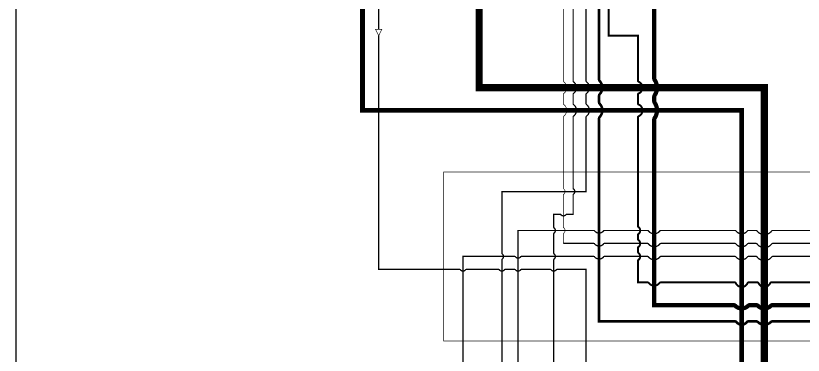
# Model space of a CAD drawing. Header units: millimetres. Extents: x 0 to 2500, y 0 to 1760.
# Drawn here: x 0 to 243, y 603.6 to 708.1 of the extents above; entities that cross this region are included whole.
import ezdxf

# ---------------------------------------------------------------- set-up
doc = ezdxf.new("R2010")
doc.units = ezdxf.units.MM
doc.linetypes.add('ACAD_ISO04W100', pattern=[30, 24, -3, 0, -3])
for name, color, linetype in [('Трубы 108', 7, 'Continuous'), ('Трубы 159', 7, 'Continuous'), ('Трубы 219', 7, 'Continuous'), ('Трубы 32', 7, 'Continuous'), ('Трубы 325', 7, 'Continuous'), ('Трубы 57', 7, 'Continuous'), ('Трубы 89', 7, 'Continuous'), ('Штрих пункт.', 7, 'ACAD_ISO04W100')]:
    doc.layers.add(name, color=color, linetype=linetype)

msp = doc.modelspace()

# ---------------------------------------------------------------- linework, layer by layer
msp.add_lwpolyline([(0, 0), (2500, 0), (2500, 1760), (0, 1760)], close=True)
at = {"layer": 'Трубы 108'}
msp.add_lwpolyline([(325, 614, 0.8, 0.8, 0), (233.5, 614, 0.8, 0.8, 0.192582), (233, 613.8, 0.8, 0.8, -0.192582), (231, 613, 0.8, 0.8, -0.192582), (229, 613.8, 0.8, 0.8, 0.192582), (228.5, 614, 0.8, 0.8, 0), (226, 614, 0.8, 0.8, 0.236068), (225.6, 613.8, 0.8, 0.8, -0.236068), (224, 613, 0.8, 0.8, -0.236068), (222.4, 613.8, 0.8, 0.8, 0.236068), (222, 614, 0.8, 0.8, 0), (180, 614, 0.8, 0.8, 0), (180, 676.5, 0.8, 0.8, -0.192582), (180.2, 677, 0.8, 0.8, 0.192582), (181, 679, 0.8, 0.8, 0.192582), (180.2, 681, 0.8, 0.8, -0.192582), (180, 681.5, 0.8, 0.8, 0), (180, 683.5, 0.8, 0.8, -0.192582), (180.2, 684, 0.8, 0.8, 0.192582), (181, 686, 0.8, 0.8, 0.192582), (180.2, 688, 0.8, 0.8, -0.192582), (180, 688.5, 0.8, 0.8, 0), (180, 770, 0.8, 0.8, 0), (188, 770, 0, 0, 0)], format="xyseb", dxfattribs=at)
at = {"layer": 'Трубы 159', "const_width": 1.3}
msp.add_lwpolyline([(324.5, 619), (233.5, 619, 0.192582), (233, 618.8, -0.192582), (231, 618, -0.192582), (229, 618.8, 0.192582), (228.5, 619), (226.5, 619, 0.192582), (226, 618.8, -0.192582), (224, 618, -0.192582), (222, 618.8, 0.192582), (221.5, 619), (197, 619), (197, 676, -0.140055), (197.2, 676.7, 0.131327), (197.9, 679, 0.131327), (197.2, 681.3, -0.140055), (197, 682), (197, 683, -0.140055), (197.2, 683.7, 0.131327), (197.9, 686, 0.131327), (197.2, 688.3, -0.140055), (197, 689), (197, 727)], format="xyb", dxfattribs=at)
at = {"layer": 'Трубы 219'}
msp.add_lwpolyline([(224, 535, 1.5, 1.5, 0), (224, 540, 1.5, 1.5, -0.140055), (224.2, 540.7, 1.5, 1.5, 0.131327), (224.9, 543, 1.5, 1.5, 0.131327), (224.2, 545.3, 1.5, 1.5, -0.140055), (224, 546, 1.5, 1.5, 0), (224, 679, 1.5, 1.5, 0), (107, 679, 1.5, 1.5, 0), (107, 731, 1.5, 1.5, 0)], format="xyseb", dxfattribs=at)
at = {"layer": 'Трубы 32'}
msp.add_lwpolyline([(169, 638, 0.2, 0.2, 0), (169, 641, 0.2, 0.2, -0.236068), (169.1, 641.2, 0.2, 0.2, 0.236068), (169.5, 642, 0.2, 0.2, 0.236068), (169.1, 642.8, 0.2, 0.2, -0.236068), (169, 643, 0.2, 0.2, 0), (169, 653, 0.2, 0.2, -0.236068), (169.1, 653.2, 0.2, 0.2, 0.236068), (169.5, 654, 0.2, 0.2, 0.236068), (169.1, 654.8, 0.2, 0.2, -0.236068), (169, 655, 0.2, 0.2, 0), (169, 677, 0.2, 0.2, -0.236068), (169.1, 677.2, 0.2, 0.2, 0.236068), (170, 679, 0.2, 0.2, 0.236068), (169.1, 680.8, 0.2, 0.2, -0.236068), (169, 681, 0.2, 0.2, 0), (169, 684, 0.2, 0.2, -0.236068), (169.1, 684.2, 0.2, 0.2, 0.236068), (170, 686, 0.2, 0.2, 0.236068), (169.1, 687.8, 0.2, 0.2, -0.236068), (169, 688, 0.2, 0.2, 0), (169, 812, 0.2, 0.2, 0)], format="xyseb", dxfattribs=at)
at = {"layer": 'Трубы 325', "const_width": 2.2}
msp.add_lwpolyline([(231, 543), (231, 686), (143, 686), (143, 741)], dxfattribs=at)
at = {"layer": 'Трубы 57'}
for points in [[(166, 537, 0.4, 0.4, 0), (166, 633, 0.4, 0.4, -0.236068), (166.1, 633.2, 0.4, 0.4, 0.236068), (166.5, 634, 0.4, 0.4, 0.236068), (166.1, 634.8, 0.4, 0.4, -0.236068), (166, 635, 0.4, 0.4, 0), (166, 641, 0.4, 0.4, -0.236068), (166.1, 641.2, 0.4, 0.4, 0.236068), (166.5, 642, 0.4, 0.4, 0.236068), (166.1, 642.8, 0.4, 0.4, -0.236068), (166, 643, 0.4, 0.4, 0), (166, 647, 0.4, 0.4, 0), (168, 647, 0.4, 0.4, -0.236068), (168.2, 646.9, 0.4, 0.4, 0.236068), (169, 646.5, 0.4, 0.4, 0.236068), (169.8, 646.9, 0.4, 0.4, -0.236068), (170, 647, 0.4, 0.4, 0), (172, 647, 0.4, 0.4, 0), (172, 653, 0.4, 0.4, -0.236068), (172.1, 653.2, 0.4, 0.4, 0.236068), (172.5, 654, 0.4, 0.4, 0.236068), (172.1, 654.8, 0.4, 0.4, -0.236068), (172, 655, 0.4, 0.4, 0), (172, 677, 0.4, 0.4, -0.236068), (172.1, 677.2, 0.4, 0.4, 0.236068), (173, 679, 0.4, 0.4, 0.236068), (172.1, 680.8, 0.4, 0.4, -0.236068), (172, 681, 0.4, 0.4, 0), (172, 684, 0.4, 0.4, -0.236068), (172.1, 684.2, 0.4, 0.4, 0.236068), (173, 686, 0.4, 0.4, 0.236068), (172.1, 687.8, 0.4, 0.4, -0.236068), (172, 688, 0.4, 0.4, 0), (172, 826, 0.4, 0.4, 0)], [(150, 537, 0.4, 0.4, 0), (150, 633, 0.4, 0.4, -0.236068), (150.1, 633.2, 0.4, 0.4, 0.236068), (150.5, 634, 0.4, 0.4, 0.236068), (150.1, 634.8, 0.4, 0.4, -0.236068), (150, 635, 0.4, 0.4, 0), (150, 654, 0.4, 0.4, 0), (176, 654, 0.4, 0.4, 0), (176, 677, 0.4, 0.4, -0.236068), (176.1, 677.2, 0.4, 0.4, 0.236068), (177, 679, 0.4, 0.4, 0.236068), (176.1, 680.8, 0.4, 0.4, -0.236068), (176, 681, 0.4, 0.4, 0), (176, 684, 0.4, 0.4, -0.236068), (176.1, 684.2, 0.4, 0.4, 0.236068), (177, 686, 0.4, 0.4, 0.236068), (176.1, 687.8, 0.4, 0.4, -0.236068), (176, 688, 0.4, 0.4, 0), (176, 810, 0.4, 0.4, 0), (199, 810, 0.4, 0.4, 0)], [(155, 537, 0.4, 0.4, 0), (155, 642, 0.4, 0.4, 0), (178.4, 642, 0.4, 0.4, -0.236068), (178.6, 641.9, 0.4, 0.4, 0.236068), (180, 641.2, 0.4, 0.4, 0.236068), (181.4, 641.9, 0.4, 0.4, -0.236068), (181.6, 642, 0.4, 0.4, 0), (195, 642, 0.4, 0.4, -0.236068), (195.2, 641.9, 0.4, 0.4, 0.236068), (197, 641, 0.4, 0.4, 0.236068), (198.8, 641.9, 0.4, 0.4, -0.236068), (199, 642, 0.4, 0.4, 0), (222, 642, 0.4, 0.4, -0.236068), (222.2, 641.9, 0.4, 0.4, 0.236068), (224, 641, 0.4, 0.4, 0.236068), (225.8, 641.9, 0.4, 0.4, -0.236068), (226, 642, 0.4, 0.4, 0), (228.5, 642, 0.4, 0.4, -0.236068), (228.7, 641.9, 0.4, 0.4, 0.226986), (231, 640.7, 0.4, 0.4, 0.226986), (233.3, 641.9, 0.4, 0.4, -0.236068), (233.5, 642, 0.4, 0.4, 0), (286.4, 642, 0.4, 0.4, -0.236068)], [(286.4, 638, 0.4, 0.4, 0), (233.5, 638, 0.4, 0.4, 0.236068), (233.3, 637.9, 0.4, 0.4, -0.226986), (231, 636.7, 0.4, 0.4, -0.226986), (228.7, 637.9, 0.4, 0.4, 0.236068), (228.5, 638, 0.4, 0.4, 0), (226, 638, 0.4, 0.4, 0.236068), (225.8, 637.9, 0.4, 0.4, -0.236068), (224, 637, 0.4, 0.4, -0.236068), (222.2, 637.9, 0.4, 0.4, 0.236068), (222, 638, 0.4, 0.4, 0), (199, 638, 0.4, 0.4, 0.236068), (198.8, 637.9, 0.4, 0.4, -0.236068), (197, 637, 0.4, 0.4, -0.236068), (195.2, 637.9, 0.4, 0.4, 0.236068), (195, 638, 0.4, 0.4, 0), (181.6, 638, 0.4, 0.4, 0.236068), (181.4, 637.9, 0.4, 0.4, -0.236068), (180, 637.2, 0.4, 0.4, -0.236068), (178.6, 637.9, 0.4, 0.4, 0.236068), (178.4, 638, 0.4, 0.4, 0), (169, 638, 0, 0, 0)], [(138, 496, 0.4, 0.4, 0), (138, 634, 0.4, 0.4, 0), (154, 634, 0.4, 0.4, -0.236068), (154.2, 633.9, 0.4, 0.4, 0.236068), (155, 633.5, 0.4, 0.4, 0.236068), (155.8, 633.9, 0.4, 0.4, -0.236068), (156, 634, 0.4, 0.4, 0), (178.4, 634, 0.4, 0.4, -0.236068), (178.6, 633.9, 0.4, 0.4, 0.236068), (180, 633.2, 0.4, 0.4, 0.236068), (181.4, 633.9, 0.4, 0.4, -0.236068), (181.6, 634, 0.4, 0.4, 0), (195, 634, 0.4, 0.4, -0.236068), (195.2, 633.9, 0.4, 0.4, 0.236068), (197, 633, 0.4, 0.4, 0.236068), (198.8, 633.9, 0.4, 0.4, -0.236068), (199, 634, 0.4, 0.4, 0), (222, 634, 0.4, 0.4, -0.236068), (222.2, 633.9, 0.4, 0.4, 0.236068), (224, 633, 0.4, 0.4, 0.236068), (225.8, 633.9, 0.4, 0.4, -0.236068), (226, 634, 0.4, 0.4, 0), (228.5, 634, 0.4, 0.4, -0.236068), (228.7, 633.9, 0.4, 0.4, 0.226986), (231, 632.7, 0.4, 0.4, 0.226986), (233.3, 633.9, 0.4, 0.4, -0.236068), (233.5, 634, 0.4, 0.4, 0), (286.4, 634, 0.4, 0.4, -0.236068)]]:
    msp.add_lwpolyline(points, format="xyseb", dxfattribs=at)
at = {"layer": 'Трубы 57', "const_width": 0.4}
msp.add_lwpolyline([(112, 704), (112, 755)], dxfattribs=at)
at = {"layer": 'Трубы 57', "const_width": 0.2}
msp.add_lwpolyline([(111, 704), (113, 704), (112, 702)], close=True, dxfattribs=at)
at = {"layer": 'Трубы 57', "const_width": 0.4}
msp.add_lwpolyline([(176, 537), (176, 630), (167, 630, 0.236068), (166.8, 629.9, -0.236068), (166, 629.5, -0.236068), (165.2, 629.9, 0.236068), (165, 630), (156, 630, 0.236068), (155.8, 629.9, -0.236068), (155, 629.5, -0.236068), (154.2, 629.9, 0.236068), (154, 630), (151, 630, 0.236068), (150.8, 629.9, -0.236068), (150, 629.5, -0.236068), (149.2, 629.9, 0.236068), (149, 630), (139, 630, 0.236068), (138.8, 629.9, -0.236068), (138, 629.5, -0.236068), (137.2, 629.9, 0.236068), (137, 630), (112, 630), (112, 702)], format="xyb", dxfattribs=at)
at = {"layer": 'Трубы 89'}
msp.add_lwpolyline([(258, 626, 0.6, 0.6, 0), (233.1, 626, 0.6, 0.6, 0.302776), (232.8, 625.8, 0.6, 0.6, -0.302776), (231, 624.6, 0.6, 0.6, -0.302776), (229.2, 625.8, 0.6, 0.6, 0.302776), (228.9, 626, 0.6, 0.6, 0), (226.1, 626, 0.6, 0.6, 0.302776), (225.8, 625.8, 0.6, 0.6, -0.302776), (224, 624.6, 0.6, 0.6, -0.302776), (222.2, 625.8, 0.6, 0.6, 0.302776), (221.9, 626, 0.6, 0.6, 0), (199, 626, 0.6, 0.6, 0.236068), (198.6, 625.8, 0.6, 0.6, -0.236068), (197, 625, 0.6, 0.6, -0.236068), (195.4, 625.8, 0.6, 0.6, 0.236068), (195, 626, 0.6, 0.6, 0), (192, 626, 0.6, 0.6, 0), (192, 632.6, 0.6, 0.6, -0.236068), (192.2, 633, 0.6, 0.6, 0.236068), (192.7, 634, 0.6, 0.6, 0.236068), (192.2, 635, 0.6, 0.6, -0.236068), (192, 635.4, 0.6, 0.6, 0), (192, 636.6, 0.6, 0.6, -0.236068), (192.2, 637, 0.6, 0.6, 0.236068), (192.7, 638, 0.6, 0.6, 0.236068), (192.2, 639, 0.6, 0.6, -0.236068), (192, 639.4, 0.6, 0.6, 0), (192, 640.6, 0.6, 0.6, -0.236068), (192.2, 641, 0.6, 0.6, 0.236068), (192.7, 642, 0.6, 0.6, 0.236068), (192.2, 643, 0.6, 0.6, -0.236068), (192, 643.4, 0.6, 0.6, 0), (192, 676.9, 0.6, 0.6, -0.302776), (192.2, 677.2, 0.6, 0.6, 0.302776), (193.4, 679, 0.6, 0.6, 0.302776), (192.2, 680.8, 0.6, 0.6, -0.302776), (192, 681.1, 0.6, 0.6, 0), (192, 683.9, 0.6, 0.6, -0.302776), (192.2, 684.2, 0.6, 0.6, 0.302776), (193.4, 686, 0.6, 0.6, 0.302776), (192.2, 687.8, 0.6, 0.6, -0.302776), (192, 688.1, 0.6, 0.6, 0), (192, 702, 0.6, 0.6, 0), (183, 702, 0.6, 0.6, 0), (183, 761, 0.6, 0.6, 0)], format="xyseb", dxfattribs=at)
at = {"layer": 'Штрих пункт.', "const_width": 0.2}
msp.add_lwpolyline([(484, 660), (132, 660), (132, 608), (484, 608)], close=True, dxfattribs=at)

doc.saveas('drawing.dxf')
